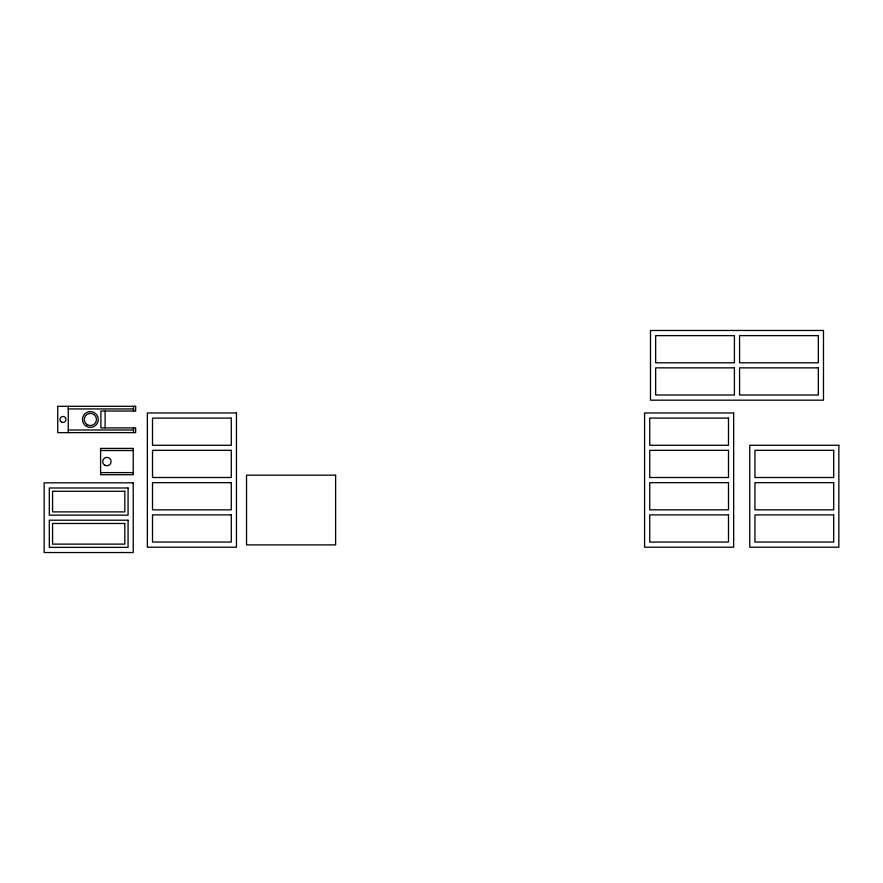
<?xml version="1.0" encoding="UTF-8"?>
<svg xmlns="http://www.w3.org/2000/svg" width="883" height="883" viewBox="0 0 883 883"><rect width="100%" height="100%" fill="white"/><g stroke="black" fill="none" stroke-linecap="round" stroke-linejoin="round"><path stroke-width="1.32" d="M68.256 408.939L133.543 408.939M68.256 429.999L133.543 429.999M100.585 450.507L133.234 450.507M100.585 472.615L133.234 472.615M133.543 406.301L133.543 411.036M133.543 427.891L133.543 432.626M105.11 411.036L105.11 427.891M68.256 406.301L68.256 432.626M823.486 330.463L650.484 330.463L650.484 400.176L823.486 400.176L823.486 330.463M734.413 335.628L655.65 335.628L655.65 362.792L734.413 362.792L734.413 335.628M818.331 335.628L739.568 335.628L739.568 362.792L818.331 362.792L818.331 335.628M734.413 367.847L655.65 367.847L655.65 395.01L734.413 395.01L734.413 367.847M818.331 367.847L739.568 367.847L739.568 395.01L818.331 395.01L818.331 367.847M135.64 406.301L57.726 406.301L57.726 432.626L135.64 432.626L135.64 427.891L100.894 427.891L100.894 411.036L135.64 411.036L135.64 406.301M236.445 412.957L147.362 412.957L147.362 547.206L236.445 547.206L236.445 412.957M733.663 412.957L644.579 412.957L644.579 547.206L733.663 547.206L733.663 412.957M231.28 418.112L152.516 418.112L152.516 445.286L231.28 445.286L231.28 418.112M728.497 418.112L649.733 418.112L649.733 445.286L728.497 445.286L728.497 418.112M838.85 445.286L749.766 445.286L749.766 547.206L838.85 547.206L838.85 445.286M133.234 448.398L100.585 448.398L100.585 474.723L133.234 474.723L133.234 448.398M231.28 450.341L152.516 450.341L152.516 477.504L231.28 477.504L231.28 450.341M728.497 450.341L649.733 450.341L649.733 477.504L728.497 477.504L728.497 450.341M833.695 450.341L754.932 450.341L754.932 477.504L833.695 477.504L833.695 450.341M335.617 475.175L246.534 475.175L246.534 544.888L335.617 544.888L335.617 475.175M231.28 482.659L152.516 482.659L152.516 509.833L231.28 509.833L231.28 482.659M728.497 482.659L649.733 482.659L649.733 509.833L728.497 509.833L728.497 482.659M833.695 482.659L754.932 482.659L754.932 509.833L833.695 509.833L833.695 482.659M133.234 482.824L44.15 482.824L44.15 552.537L133.234 552.537L133.234 482.824M128.068 487.99L49.305 487.99L49.305 515.153L128.068 515.153L128.068 487.99M124.812 491.257L52.572 491.257L52.572 511.886L124.812 511.886L124.812 491.257M231.28 514.888L152.516 514.888L152.516 542.052L231.28 542.052L231.28 514.888M728.497 514.888L649.733 514.888L649.733 542.052L728.497 542.052L728.497 514.888M833.695 514.888L754.932 514.888L754.932 542.052L833.695 542.052L833.695 514.888M128.068 520.208L49.305 520.208L49.305 547.372L128.068 547.372L128.068 520.208M124.812 523.476L52.572 523.476L52.572 544.116L124.812 544.116L124.812 523.476M104.801 465.22A4.216 4.216 0 0 0 111.115 461.566A4.216 4.216 0 0 0 104.801 457.924A4.216 4.216 0 0 0 104.801 465.22M61.49 422.063A3.002 3.002 0 0 0 65.993 419.469A3.002 3.002 0 0 0 61.49 416.864A3.002 3.002 0 0 0 61.49 422.063M86.413 426.323A7.914 7.914 0 0 0 98.278 419.469A7.914 7.914 0 0 0 86.413 412.615A7.914 7.914 0 0 0 86.413 426.323M87.307 424.756A6.115 6.115 0 0 0 96.479 419.469A6.115 6.115 0 0 0 87.307 414.171A6.115 6.115 0 0 0 87.307 424.756"/></g></svg>
